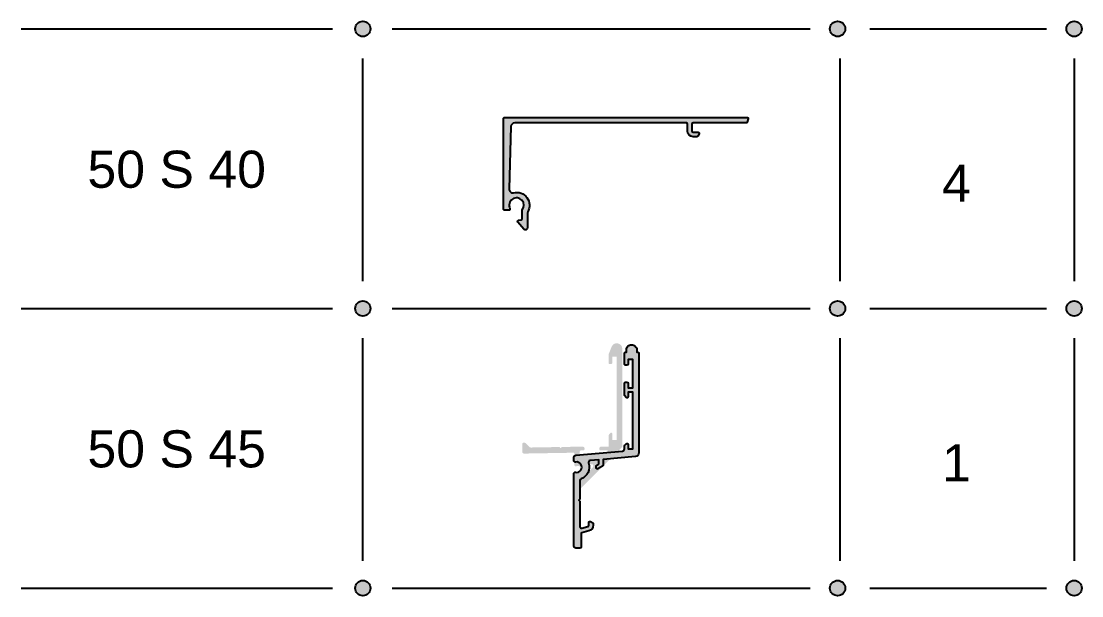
# Model space of a CAD drawing. Header units: millimetres. Extents: x 221 to 2771, y 196 to 840.
# Drawn here: x 713.1 to 770.3, y 691.2 to 722.2 of the extents above; entities that cross this region are included whole.
import ezdxf

# ---------------------------------------------------------------- set-up
doc = ezdxf.new("R2010")
doc.units = ezdxf.units.MM
doc.layers.add('1', color=7, linetype='Continuous')
doc.layers.add('Layer1', color=7, linetype='Continuous')
doc.styles.get("Standard").update_dxf_attribs({"font": 'arial.ttf'})

# ---------------------------------------------------------------- blocks, each defined once
blk = doc.blocks.new('YUVARLAK')
at = {"ltscale": 10, "true_color": 0xfed100}
blk.add_hatch(color=40, dxfattribs=at).paths.add_polyline_path([(383.2225274211363, 243.0043160470891, 1), (384.2537774211363, 243.0043160470891, 1)])
at = {"color": 40, "ltscale": 10, "true_color": 0xfed100}
blk.add_circle((383.7381524211363, 243.0043160470891), 0.515625, dxfattribs=at)
blk = doc.blocks.new('50 S 40')
at = {"ltscale": 10}
h = blk.add_hatch(color=253, dxfattribs=at)
h.dxf.hatch_style = 1
edge = h.paths.add_edge_path()
edge.add_line((855.4373691883729, 2199.218939132308), (855.4373691883729, 2133.818939132285))
edge.add_arc((855.7373691883904, 2133.818939132321), 0.3000000000175128, 180.0000000068444, 284.9999999915354)
edge.add_line((855.8150149018829, 2133.529161384406), (856.715014901848, 2133.770315657621))
edge.add_arc((856.6373691883728, 2134.060093405523), 0.3000000000001861, 284.9999999890162, 359.9999999957)
edge.add_line((856.9373691883729, 2134.0600934055), (856.9373691883729, 2148.41893913232))
edge.add_arc((857.2373691883613, 2148.41893913232), 0.2999999999883585, 90, 180, ccw=False)
edge.add_line((857.2373691883613, 2148.718939132308), (859.1373691883264, 2148.718939132308))
edge.add_arc((859.1373691883409, 2148.418939132276), 0.3000000000320142, 8.337678991665598e-09, 90.00000000277919, ccw=False)
edge.add_line((859.4373691883729, 2148.41893913232), (859.4373691883729, 2147.018939132297))
edge.add_arc((859.7373691883195, 2147.018939132296), 0.299999999946526, 179.999999999799, 300.0000000074198)
edge.add_line((859.8873691883264, 2146.759131511226), (860.4873691883613, 2147.105541672692))
edge.add_arc((860.3373691883871, 2147.365349293772), 0.2999999999392503, 300.0000000010033, 360.0000000093131)
edge.add_line((860.6373691883264, 2147.365349293821), (860.6373691883264, 2148.41893913232))
edge.add_arc((859.1373691883264, 2148.41893913232), 1.5, 0, 90)
edge.add_line((859.1373691883264, 2149.91893913232), (857.2373691883613, 2149.91893913232))
edge.add_arc((857.2373691883613, 2150.218939132308), 0.2999999999883585, 180, 270, ccw=False)
edge.add_line((856.9373691883729, 2150.218939132308), (856.9373691883729, 2196.518939132297))
edge.add_arc((857.9373691871572, 2196.51893913103), 0.9999999987842619, 91.69999997721351, 179.9999999274492, ccw=False)
edge.add_line((857.9077029435057, 2197.518498989946), (874.7199877036828, 2198.017475952936))
edge.add_arc((874.7496539478063, 2197.017916092777), 1.000000000041315, -12.826228966879512, 91.70000000213167, ccw=False)
edge.add_arc((879.1373691883806, 2196.018939132405), 3.499999999927658, 167.1737710303084, 299.7243291413461)
edge.add_arc((881.0215135561684, 2192.718939132363), 0.2999999999332894, 90.00000000329948, 119.7243291516682, ccw=False)
edge.add_line((881.0215135561511, 2193.018939132297), (885.13736918837, 2193.018939132238))
edge.add_arc((885.1373691883274, 2193.618939132236), 0.5999999999977172, 270.0000000040759, 409.9013457994703)
edge.add_line((885.5238325859018, 2194.077901050408), (883.6621818545455, 2195.645481797943))
edge.add_arc((883.4608988348377, 2195.406439132074), 0.3125000002050269, 49.90134579830397, 169.9999999968496)
edge.add_line((883.1531464118225, 2195.460704187648), (883.030800259562, 2194.766844678921))
edge.add_arc((882.7353579336632, 2194.818939132236), 0.2999999999978266, 270.0000000012082, 349.9999999970448, ccw=False)
edge.add_line((882.7353579336695, 2194.518939132238), (880.5691512944386, 2194.518939132297))
edge.add_arc((880.5691512944268, 2194.218939132246), 0.3000000000506968, 89.999999997741, 128.4999504035373)
edge.add_arc((879.1373691883545, 2196.018939132364), 1.999999999882692, 64.22853825823739, 308.4999504022758, ccw=False)
edge.add_arc((880.1373691883434, 2198.090170649992), 0.3000000000294564, 244.2285382617572, 359.9999999911931)
edge.add_line((880.4373691883729, 2198.090170649946), (880.4373691883729, 2199.218939132308))
edge.add_arc((880.13736918837, 2199.218939132294), 0.3000000000029104, 2.7792164e-09, 90.00000000833764)
edge.add_line((880.1373691883264, 2199.518939132297), (855.7373691883613, 2199.518939132297))
edge.add_arc((855.7373691883322, 2199.218939132337), 0.2999999999592545, 89.99999999444154, 180.0000000055584)
at = {"color": 252, "ltscale": 10}
blk.add_lwpolyline([(855.4373691883729, 2199.218939132308), (855.4373691883729, 2133.818939132285, 0.4931454259482619), (855.8150149018829, 2133.529161384406), (856.715014901848, 2133.770315657621, 0.3394542588958997), (856.9373691883729, 2134.0600934055), (856.9373691883729, 2148.41893913232, -0.414213562373095), (857.2373691883613, 2148.718939132308), (859.1373691883264, 2148.718939132308, -0.4142135623446807), (859.4373691883729, 2148.41893913232), (859.4373691883729, 2147.018939132297, 0.5773502692339616), (859.8873691883264, 2146.759131511226), (860.4873691883613, 2147.105541672692, 0.2679491924699839), (860.6373691883264, 2147.365349293821), (860.6373691883264, 2148.41893913232, 0.414213562373095), (859.1373691883264, 2149.91893913232), (857.2373691883613, 2149.91893913232, -0.414213562373095), (856.9373691883729, 2150.218939132308), (856.9373691883729, 2196.518939132297, -0.4055497060967695), (857.9077029435057, 2197.518498989946), (874.7199877036828, 2198.017475952936, -0.4905780922471081), (875.7247017791005, 2196.795921212721, 0.6528283060769058), (880.8727653165906, 2192.979465448083, -0.1304290016458292), (881.0215135561511, 2193.018939132297), (885.13736918837, 2193.018939132238, 0.6995662207227787), (885.5238325859018, 2194.077901050408), (883.6621818545455, 2195.645481797943, 0.5779243587632773), (883.1531464118225, 2195.460704187648), (883.030800259562, 2194.766844678921, -0.3639702342456297), (882.7353579336695, 2194.518939132238), (880.5691512944386, 2194.518939132297, 0.1695859649498563), (880.3823971066367, 2194.453721741, -1.809097079312455), (880.0069344057329, 2197.820010017214, 0.553006190856318), (880.4373691883729, 2198.090170649946), (880.4373691883729, 2199.218939132308, 0.4142135624015094), (880.1373691883264, 2199.518939132297), (855.7373691883613, 2199.518939132297, 0.414213562429924)], format="xyb", close=True, dxfattribs=at)
blk = doc.blocks.new('50 S 45 Kapak')
at = {"ltscale": 10}
h = blk.add_hatch(color=252, dxfattribs=at)
h.dxf.hatch_style = 1
edge = h.paths.add_edge_path()
edge.add_arc((57.91600775780253, 16.31712139710833), 0.5000000000000442, 315.0000000000022, 450.0000000000016)
edge.add_line((57.91600775780252, 16.81712139710837), (56.5087941954297, 16.81712139710837))
edge.add_arc((56.5087941954296, 16.31712139710833), 0.5000000000000426, 89.9999999999886, 134.9999999999885)
edge.add_line((56.15524080483637, 16.67067478770171), (55.57788889561188, 16.09332287847722))
edge.add_arc((55.36575686124946, 16.3054549128324), 0.3000000000040138, 239.83104822784298, 315.0000000009768, ccw=False)
edge.add_arc((54.20988834763807, 14.31699621844663), 2.000000000003938, 59.83104822655319, 105.1216653145905)
edge.add_arc((53.6098883476481, 16.53735654957087), 0.2999999999999954, 180.0000000000054, 285.12166531484513, ccw=False)
edge.add_line((53.30988834764811, 16.53735654957084), (53.30988834764811, 19.61188487762977))
edge.add_arc((53.00988834764818, 19.61188487762952), 0.2999999999999332, 4.74963e-11, 91.0000000000234)
edge.add_line((53.00465262571687, 19.91183918617637), (39.71861455086663, 19.67993052894165))
edge.add_arc((39.70988834764798, 20.17985437651962), 0.4999999999997759, 179.9999999999996, 271.0000000000022, ccw=False)
edge.add_line((39.2098883476482, 20.17985437651962), (39.2098883476482, 22.18015903260741))
edge.add_arc((39.70988834764825, 22.18015903260743), 0.5000000000000426, 45.00000000000199, 180.000000000002, ccw=False)
edge.add_line((40.06344173824154, 22.53371242320075), (41.13948446028998, 21.45766970115231))
edge.add_arc((41.49303785088345, 21.81122309174549), 0.5000000000000768, 224.9999999999761, 270.9999999999592)
edge.add_line((41.50176405410174, 21.31129924416721), (49.30441279206583, 21.44749498450049))
edge.add_line((49.30441279206583, 21.44749498450049), (49.6096028225444, 21.15277639788449))
edge.add_line((49.6096028225444, 21.15277639788449), (49.9043214091604, 21.45796642836351))
edge.add_line((49.9043214091604, 21.45796642836351), (53.28458176020276, 21.5169690922646))
edge.add_arc((53.30203416663929, 20.51712139710819), 1, 89.99999999995521, 90.99999999995703, ccw=False)
edge.add_line((53.30203416664007, 21.51712139710819), (55.6366832668913, 21.51712139710819))
edge.add_arc((55.63668326689159, 21.21712139710852), 0.2999999999996703, 30.000000000043826, 90.00000000005548, ccw=False)
edge.add_line((55.89649088802652, 21.36712139710855), (55.96969596878388, 21.24032647786428))
edge.add_arc((55.70988834764887, 21.0903264778647), 0.2999999999995133, -1.0118128557223827e-11, 29.999999999961688, ccw=False)
edge.add_line((56.00988834764838, 21.09032647786464), (56.00988834764838, 20.81712139710837))
edge.add_arc((55.70988834764843, 20.81712139710815), 0.2999999999999545, -89.99999999995657, 4.3428372009657323e-11, ccw=False)
edge.add_line((55.70988834764866, 20.51712139710819), (55.00988834764838, 20.51712139710819))
edge.add_arc((55.00988834764827, 20.21712139710812), 0.3000000000000682, 89.99999999997831, 179.9999999999349)
edge.add_line((54.7098883476482, 20.21712139710846), (54.7098883476482, 18.81712139710837))
edge.add_arc((55.0098883476485, 18.81712139710849), 0.3000000000002956, 180.0000000000217, 269.9999999999783)
edge.add_line((55.00988834764838, 18.51712139710819), (60.70585047027716, 18.51712139710819))
edge.add_arc((60.70585047027728, 18.81712139710784), 0.2999999999996454, 269.9999999999756, 314.9999999999937)
edge.add_line((60.91798250463297, 18.6049893627521), (62.31798250463352, 20.00498936275265))
edge.add_arc((62.10585047027744, 20.21712139710832), 0.2999999999998763, 315.0000000000551, 450.0000000000366)
edge.add_line((62.10585047027725, 20.51712139710819), (60.30988834764857, 20.51712139710819))
edge.add_arc((60.30988834764868, 20.81712139710849), 0.3000000000002956, 180.0000000000217, 269.9999999999783, ccw=False)
edge.add_line((60.00988834764838, 20.81712139710837), (60.00988834764838, 21.09032647786555))
edge.add_arc((60.30988834764857, 21.09032647786509), 0.3000000000001819, 149.9999999998988, 179.9999999999125, ccw=False)
edge.add_line((60.05008072651334, 21.24032647786564), (60.1232858072698, 21.3671213971081))
edge.add_arc((60.38309342840512, 21.21712139710829), 0.299999999999896, 90.00000000001899, 150.0000000000312, ccw=False)
edge.add_line((60.38309342840502, 21.51712139710819), (62.50988834764838, 21.51712139710819))
edge.add_line((62.50988834764838, 21.51712139710819), (62.50988834764838, 24.32694859874366))
edge.add_arc((63.50988834764858, 24.32694859874382), 1.000000000000199, 135.0000000000144, 180.000000000009, ccw=False)
edge.add_line((62.80278156646172, 25.03405537993033), (62.99775631329238, 25.229030126761))
edge.add_arc((63.20988834764848, 25.01689809240529), 0.299999999999909, -2.1714186004828662e-11, 135.0000000000528, ccw=False)
edge.add_line((63.50988834764838, 25.01689809240518), (63.50988834764838, 23.31689809240536))
edge.add_line((63.50988834764838, 23.31689809240536), (64.7098883476482, 23.31689809240536))
edge.add_line((64.7098883476482, 23.31689809240536), (64.7098883476482, 45.81689809240536))
edge.add_line((64.7098883476482, 45.81689809240536), (63.50988834764838, 45.81689809240536))
edge.add_line((63.50988834764838, 45.81689809240536), (63.50988834764838, 44.11689809240509))
edge.add_arc((63.20988834764866, 44.11689809240509), 0.2999999999997272, 270, 360, ccw=False)
edge.add_line((63.20988834764866, 43.81689809240536), (62.80988834764857, 43.81689809240536))
edge.add_arc((62.80988834764834, 44.11689809240531), 0.2999999999999545, 180.0000000000434, 270.0000000000434, ccw=False)
edge.add_line((62.50988834764838, 44.11689809240509), (62.50988834764838, 46.39130519636158))
edge.add_arc((62.80988834764744, 46.39130519636166), 0.2999999999990592, 158.2650815090153, 180.0000000000149, ccw=False)
edge.add_line((62.53121622978041, 46.50239907883472), (63.31652775830879, 48.47230436946595))
edge.add_arc((64.70988834764826, 47.91683495709887), 1.499999999999951, 2.2737367544323206e-13, 158.2650815090137, ccw=False)
edge.add_line((66.2098883476482, 47.91683495709888), (66.2098883476482, 21.61699621844557))
edge.add_arc((65.90988834764758, 21.61699621844539), 0.3000000000006224, -44.999999999915985, 3.461764208623208e-11, ccw=False)
edge.add_line((66.1220203820043, 21.4048641840893), (53.82202038200411, 9.10486418408923))
edge.add_arc((53.60988834764814, 9.316996218445242), 0.3000000000000358, 179.9999999999936, 314.999999999994, ccw=False)
edge.add_line((53.30988834764811, 9.316996218445276), (53.30988834764811, 12.41717985896785))
edge.add_arc((53.60988834764832, 12.4171798589678), 0.3000000000002032, 19.487820846235024, 179.9999999999902, ccw=False)
edge.add_arc((54.17551580318567, 12.61734374567699), 0.2999999999999556, 199.487820846248, 268.8414494471036)
edge.add_arc((54.20988834765344, 14.31699621844919), 2.000000000004031, 268.8414494469445, 344.0182610251093)
edge.add_arc((56.4209921904767, 13.68373497988409), 0.2999999999996241, 134.9999999998194, 164.0182610251379, ccw=False)
edge.add_line((56.20886015612167, 13.89586701424046), (58.26956114839585, 15.95656800651498))
h = blk.add_hatch(color=253, dxfattribs=at)
h.dxf.hatch_style = 1
edge = h.paths.add_edge_path()
edge.add_arc((57.91600775780253, 16.31712139710833), 0.5000000000000442, 315.0000000000022, 450.0000000000016)
edge.add_line((57.91600775780252, 16.81712139710837), (56.5087941954297, 16.81712139710837))
edge.add_arc((56.5087941954296, 16.31712139710833), 0.5000000000000426, 89.9999999999886, 134.9999999999885)
edge.add_line((56.15524080483637, 16.67067478770171), (55.57788889561188, 16.09332287847722))
edge.add_arc((55.36575686124946, 16.3054549128324), 0.3000000000040138, 239.83104822784298, 315.0000000009768, ccw=False)
edge.add_arc((54.20988834763807, 14.31699621844663), 2.000000000003938, 59.83104822655319, 105.1216653145905)
edge.add_arc((53.6098883476481, 16.53735654957087), 0.2999999999999954, 180.0000000000054, 285.12166531484513, ccw=False)
edge.add_line((53.30988834764811, 16.53735654957084), (53.30988834764811, 19.61188487762977))
edge.add_arc((53.00988834764818, 19.61188487762952), 0.2999999999999332, 4.74963e-11, 91.0000000000234)
edge.add_line((53.00465262571687, 19.91183918617637), (39.71861455086663, 19.67993052894165))
edge.add_arc((39.70988834764798, 20.17985437651962), 0.4999999999997759, 179.9999999999996, 271.0000000000022, ccw=False)
edge.add_line((39.2098883476482, 20.17985437651962), (39.2098883476482, 22.18015903260741))
edge.add_arc((39.70988834764825, 22.18015903260743), 0.5000000000000426, 45.00000000000199, 180.000000000002, ccw=False)
edge.add_line((40.06344173824154, 22.53371242320075), (41.13948446028998, 21.45766970115231))
edge.add_arc((41.49303785088345, 21.81122309174549), 0.5000000000000768, 224.9999999999761, 270.9999999999592)
edge.add_line((41.50176405410174, 21.31129924416721), (49.30441279206583, 21.44749498450049))
edge.add_line((49.30441279206583, 21.44749498450049), (49.6096028225444, 21.15277639788449))
edge.add_line((49.6096028225444, 21.15277639788449), (49.9043214091604, 21.45796642836351))
edge.add_line((49.9043214091604, 21.45796642836351), (53.28458176020276, 21.5169690922646))
edge.add_arc((53.30203416663929, 20.51712139710819), 1, 89.99999999995521, 90.99999999995703, ccw=False)
edge.add_line((53.30203416664007, 21.51712139710819), (55.6366832668913, 21.51712139710819))
edge.add_arc((55.63668326689159, 21.21712139710852), 0.2999999999996703, 30.000000000043826, 90.00000000005548, ccw=False)
edge.add_line((55.89649088802652, 21.36712139710855), (55.96969596878388, 21.24032647786428))
edge.add_arc((55.70988834764887, 21.0903264778647), 0.2999999999995133, -1.0118128557223827e-11, 29.999999999961688, ccw=False)
edge.add_line((56.00988834764838, 21.09032647786464), (56.00988834764838, 20.81712139710837))
edge.add_arc((55.70988834764843, 20.81712139710815), 0.2999999999999545, -89.99999999995657, 4.3428372009657323e-11, ccw=False)
edge.add_line((55.70988834764866, 20.51712139710819), (55.00988834764838, 20.51712139710819))
edge.add_arc((55.00988834764827, 20.21712139710812), 0.3000000000000682, 89.99999999997831, 179.9999999999349)
edge.add_line((54.7098883476482, 20.21712139710846), (54.7098883476482, 18.81712139710837))
edge.add_arc((55.0098883476485, 18.81712139710849), 0.3000000000002956, 180.0000000000217, 269.9999999999783)
edge.add_line((55.00988834764838, 18.51712139710819), (60.70585047027716, 18.51712139710819))
edge.add_arc((60.70585047027728, 18.81712139710784), 0.2999999999996454, 269.9999999999756, 314.9999999999937)
edge.add_line((60.91798250463297, 18.6049893627521), (62.31798250463352, 20.00498936275265))
edge.add_arc((62.10585047027744, 20.21712139710832), 0.2999999999998763, 315.0000000000551, 450.0000000000366)
edge.add_line((62.10585047027725, 20.51712139710819), (60.30988834764857, 20.51712139710819))
edge.add_arc((60.30988834764868, 20.81712139710849), 0.3000000000002956, 180.0000000000217, 269.9999999999783, ccw=False)
edge.add_line((60.00988834764838, 20.81712139710837), (60.00988834764838, 21.09032647786555))
edge.add_arc((60.30988834764857, 21.09032647786509), 0.3000000000001819, 149.9999999998988, 179.9999999999125, ccw=False)
edge.add_line((60.05008072651334, 21.24032647786564), (60.1232858072698, 21.3671213971081))
edge.add_arc((60.38309342840512, 21.21712139710829), 0.299999999999896, 90.00000000001899, 150.0000000000312, ccw=False)
edge.add_line((60.38309342840502, 21.51712139710819), (62.50988834764838, 21.51712139710819))
edge.add_line((62.50988834764838, 21.51712139710819), (62.50988834764838, 24.32694859874366))
edge.add_arc((63.50988834764858, 24.32694859874382), 1.000000000000199, 135.0000000000144, 180.000000000009, ccw=False)
edge.add_line((62.80278156646172, 25.03405537993033), (62.99775631329238, 25.229030126761))
edge.add_arc((63.20988834764848, 25.01689809240529), 0.299999999999909, -2.1714186004828662e-11, 135.0000000000528, ccw=False)
edge.add_line((63.50988834764838, 25.01689809240518), (63.50988834764838, 23.31689809240536))
edge.add_line((63.50988834764838, 23.31689809240536), (64.7098883476482, 23.31689809240536))
edge.add_line((64.7098883476482, 23.31689809240536), (64.7098883476482, 45.81689809240536))
edge.add_line((64.7098883476482, 45.81689809240536), (63.50988834764838, 45.81689809240536))
edge.add_line((63.50988834764838, 45.81689809240536), (63.50988834764838, 44.11689809240509))
edge.add_arc((63.20988834764866, 44.11689809240509), 0.2999999999997272, 270, 360, ccw=False)
edge.add_line((63.20988834764866, 43.81689809240536), (62.80988834764857, 43.81689809240536))
edge.add_arc((62.80988834764834, 44.11689809240531), 0.2999999999999545, 180.0000000000434, 270.0000000000434, ccw=False)
edge.add_line((62.50988834764838, 44.11689809240509), (62.50988834764838, 46.39130519636158))
edge.add_arc((62.80988834764744, 46.39130519636166), 0.2999999999990592, 158.2650815090153, 180.0000000000149, ccw=False)
edge.add_line((62.53121622978041, 46.50239907883472), (63.31652775830879, 48.47230436946595))
edge.add_arc((64.70988834764826, 47.91683495709887), 1.499999999999951, 2.2737367544323206e-13, 158.2650815090137, ccw=False)
edge.add_line((66.2098883476482, 47.91683495709888), (66.2098883476482, 21.61699621844557))
edge.add_arc((65.90988834764758, 21.61699621844539), 0.3000000000006224, -44.999999999915985, 3.461764208623208e-11, ccw=False)
edge.add_line((66.1220203820043, 21.4048641840893), (53.82202038200411, 9.10486418408923))
edge.add_arc((53.60988834764814, 9.316996218445242), 0.3000000000000358, 179.9999999999936, 314.999999999994, ccw=False)
edge.add_line((53.30988834764811, 9.316996218445276), (53.30988834764811, 12.41717985896785))
edge.add_arc((53.60988834764832, 12.4171798589678), 0.3000000000002032, 19.487820846235024, 179.9999999999902, ccw=False)
edge.add_arc((54.17551580318567, 12.61734374567699), 0.2999999999999556, 199.487820846248, 268.8414494471036)
edge.add_arc((54.20988834765344, 14.31699621844919), 2.000000000004031, 268.8414494469445, 344.0182610251093)
edge.add_arc((56.4209921904767, 13.68373497988409), 0.2999999999996241, 134.9999999998194, 164.0182610251379, ccw=False)
edge.add_line((56.20886015612167, 13.89586701424046), (58.26956114839585, 15.95656800651498))
at = {"layer": '1'}
h = blk.add_hatch(color=253, dxfattribs=at)
h.dxf.hatch_style = 1
edge = h.paths.add_edge_path()
edge.add_line((53.63303917019448, 19.22561969443348), (66.30346621905164, 20.33413842324137))
edge.add_arc((66.25988834767743, 20.8322357722869), 0.4999999999996959, 275.0000000000463, 359.9999999999774)
edge.add_line((66.75988834767713, 20.83223577228671), (66.75988834767895, 21.42717190347082))
edge.add_arc((67.75988834758436, 21.42717190347159), 0.9999999999054168, 135.0000000001232, 180.0000000000437, ccw=False)
edge.add_line((67.05278156646318, 22.13427868458973), (67.2477563133175, 22.32925343144473))
edge.add_arc((67.45988834767614, 22.11712139708745), 0.3000000000028177, 1.750777300912887e-11, 135.0000000001844, ccw=False)
edge.add_line((67.75988834767895, 22.11712139708754), (67.75988834767713, 20.91712139709023))
edge.add_line((67.75988834767713, 20.91712139709023), (69.05988834767822, 20.91712139709023))
edge.add_line((69.05988834767822, 20.91712139709023), (69.05988834767277, 36.21712139709086))
edge.add_line((69.05988834767277, 36.21712139709086), (67.75988834766804, 36.21712139708995))
edge.add_line((67.75988834766804, 36.21712139708995), (67.75988834766986, 35.01712139710492))
edge.add_arc((67.45988834765528, 35.01712139710496), 0.3000000000145711, 225.0000000000762, 359.9999999999914, ccw=False)
edge.add_line((67.2477563132893, 34.80498936273841), (66.84775631332968, 35.20498936269689))
edge.add_arc((67.059888347718, 35.41712139709116), 0.3000000000499614, 179.9999999999609, 225.0000000008035, ccw=False)
edge.add_line((66.75988834766804, 35.41712139709136), (66.75988834766804, 36.21712139709086))
edge.add_line((66.75988834766804, 36.21712139709086), (66.75988834766986, 38.61712139709414))
edge.add_arc((67.05988834766507, 38.61712139709548), 0.2999999999952029, 89.99999999887541, 180.0000000002561, ccw=False)
edge.add_line((67.05988834767095, 38.91712139709068), (67.45988834766058, 38.91712139709068))
edge.add_arc((67.45988834765954, 38.61712139707855), 0.3000000000121329, 2.4215296434704214e-11, 89.99999999980201, ccw=False)
edge.add_line((67.75988834767168, 38.61712139707868), (67.75988834767168, 37.41712139709068))
edge.add_line((67.75988834767168, 37.41712139709068), (69.05988834767095, 37.41712139709068))
edge.add_line((69.05988834767095, 37.41712139709068), (69.05988834767277, 45.01712139709105))
edge.add_line((69.05988834767277, 45.01712139709105), (67.75988834766804, 45.01712139709105))
edge.add_line((67.75988834766804, 45.01712139709105), (67.75988834766804, 43.81712139709668))
edge.add_arc((67.45988834766231, 43.81712139709678), 0.3000000000057296, 270.00000000019105, 359.9999999999827, ccw=False)
edge.add_line((67.45988834766331, 43.51712139709105), (67.05988834766003, 43.51712139709105))
edge.add_arc((67.05988834765837, 43.81712139707592), 0.2999999999848765, 179.9999999997692, 270.0000000003176, ccw=False)
edge.add_line((66.7598883476735, 43.81712139707713), (66.7598883476735, 46.71712139709859))
edge.add_arc((67.05988834766525, 46.71712139709929), 0.2999999999917538, 89.99999999995367, 180.0000000001332, ccw=False)
edge.add_line((67.05988834766549, 47.01712139709105), (67.30988834766913, 47.01712139709105))
edge.add_line((67.30988834766913, 47.01712139709105), (67.30988834766913, 47.61712139710073))
edge.add_arc((68.7098883476582, 47.61712139710198), 1.39999999998907, 89.99999999956748, 180.0000000000509, ccw=False)
edge.add_arc((68.70988834766757, 47.61712139709022), 1.400000000000828, -9.07789399207104e-11, 89.99999999995129, ccw=False)
edge.add_line((70.1098883476684, 47.617121397088), (70.10988834766658, 47.01712139709105))
edge.add_line((70.10988834766658, 47.01712139709105), (70.35988834766658, 47.01712139709105))
edge.add_arc((70.3598883476656, 46.71712139708534), 0.3000000000057048, 3.5998937164549716e-10, 89.99999999981372, ccw=False)
edge.add_line((70.65988834767131, 46.71712139708723), (70.65988834767859, 19.87492243134545))
edge.add_arc((69.65988834767944, 19.87492243134471), 0.9999999999991452, -84.99999999996658, 4.25757207267452e-11, ccw=False)
edge.add_line((69.74704409042761, 18.87872773325387), (61.07661704156862, 18.12016365855004))
edge.add_line((61.07661704156862, 18.12016365855004), (61.07661704157226, 16.68569234375161))
edge.add_arc((60.57661704154702, 16.68569234375203), 0.5000000000252471, 299.99999999974483, 359.9999999999518, ccw=False)
edge.add_line((60.82661704155771, 16.25267964183683), (59.6266170415679, 15.55985931881594))
edge.add_arc((59.47661704156965, 15.81966693995096), 0.2999999999988485, 180.000000000308, 299.99999999973903, ccw=False)
edge.add_line((59.17661704157081, 15.81966693994934), (59.17661704156717, 16.28154715527569))
edge.add_arc((59.4766170416106, 16.28154715527862), 0.3000000000434224, 119.99999999885111, 180.0000000005605, ccw=False)
edge.add_line((59.32661704159409, 16.54135477645457), (59.72661704160282, 16.77229488413093))
edge.add_arc((59.57661704160109, 17.03210250527314), 0.3000000000068269, 299.9999999996296, 360.0000000002283)
edge.add_line((59.87661704160791, 17.03210250527434), (59.87661704160791, 18.01517726232294))
edge.add_line((59.87661704160791, 18.01517726232294), (57.51319398028909, 17.80840453734083))
edge.add_arc((57.55677185165714, 17.31030718825876), 0.500000000035562, 94.99999999897842, 199.3297103758578)
edge.add_arc((53.87661704153998, 16.01939256125846), 3.400000000045431, -68.9627787438115, 19.329710378804123, ccw=False)
edge.add_arc((55.27661704157345, 12.37933761657802), 0.5000000000040896, 111.0372212569313, 180.0000000000248)
edge.add_line((54.77661704156935, 12.3793376165778), (54.77661704156935, 7.417121397118422))
edge.add_line((54.77661704156935, 7.417121397118422), (54.47661704157008, 7.11712139711733))
edge.add_line((54.47661704157008, 7.11712139711733), (54.77661704156935, 6.817121397118058))
edge.add_line((54.77661704156935, 6.817121397118058), (54.77661704156935, -0.03287860288685351))
edge.add_arc((55.17661704156433, -0.0328786028885621), 0.3999999999949801, 179.9999999997553, 285.0000000000684)
edge.add_line((55.2801446596045, -0.4192489333992171), (56.88014465961214, 0.009469774492686212))
edge.add_arc((56.77661704156841, 0.3958401050100703), 0.4000000000024035, 285.0000000003126, 359.9999999999322)
edge.add_line((57.17661704157081, 0.3958401050095972), (57.17661704157081, 1.095840105007369))
edge.add_arc((57.47661704157283, 1.095840105007644), 0.3000000000020215, 59.99999999970589, 180.0000000000526, ccw=False)
edge.add_line((57.62661704157517, 1.355647726143957), (58.22661704155189, 1.009237564640785))
edge.add_arc((58.0766170415062, 0.7494299434563862), 0.3000000000653408, 2.9647821975231636e-09, 59.999999997127475, ccw=False)
edge.add_line((58.37661704157154, 0.7494299434719096), (58.37661704157154, 0.3958401050239218))
edge.add_arc((56.77661704154688, 0.395840105024883), 1.600000000024654, 285.0000000001864, 359.9999999999656, ccw=False)
edge.add_line((57.19072751372232, -1.149641217060093), (55.2989713280499, -1.656535759286385))
edge.add_arc((55.37661704157129, -1.94631350717461), 0.2999999999990292, 104.9999999981978, 180.0000000005479)
edge.add_line((55.07661704157226, -1.946313507177479), (55.07661704157226, -5.482878602874848))
edge.add_arc((54.77661704156346, -5.482878602874411), 0.3000000000088042, 270.0000000004308, 359.99999999991655, ccw=False)
edge.add_line((54.77661704156571, -5.782878602883216), (53.67661704156899, -5.782878602883216))
edge.add_arc((53.67661704156745, -5.282878602886576), 0.4999999999966387, 179.9999999999275, 270.0000000001767, ccw=False)
edge.add_line((53.17661704157081, -5.282878602885944), (53.17661704157081, 14.3671213971196))
edge.add_arc((53.4766170415684, 14.3671213971199), 0.2999999999975895, 76.39103936985981, 180.0000000000568, ccw=False)
edge.add_arc((53.87661704156753, 16.01939256139367), 1.400000000087671, 256.3910393699606, 461.7381678553535)
edge.add_arc((53.476617041571, 17.66712139711758), 0.3000000000001868, 180.0000000000126, 292.5784897801793, ccw=False)
edge.add_line((53.17661704157081, 17.66712139711751), (53.17661704157081, 18.72752234538609))
edge.add_arc((53.67661704156807, 18.72752234539033), 0.4999999999972679, 95.00000000000063, 180.0000000004852, ccw=False)
at = {"color": 253}
blk.add_lwpolyline([(53.63303917019448, 19.22561969443348), (66.30346621905164, 20.33413842324137, 0.3888787318526438), (66.75988834767713, 20.83223577228671), (66.75988834767895, 21.42717190347082, -0.1989123673792975), (67.05278156646318, 22.13427868458973), (67.2477563133175, 22.32925343144473, -0.6681786379203519), (67.75988834767895, 22.11712139708754), (67.75988834767713, 20.91712139709023), (69.05988834767822, 20.91712139709023), (69.05988834767277, 36.21712139709086), (67.75988834766804, 36.21712139709086), (67.75988834766986, 35.01712139710492, -0.6681786379187638), (67.2477563132893, 34.80498936273841), (66.84775631332968, 35.20498936269689, -0.1989123673834799), (66.75988834766804, 35.41712139709136), (66.75988834766804, 36.21712139709086), (66.75988834766986, 38.61712139709414, -0.4142135623801532), (67.05988834767095, 38.91712139709068), (67.45988834766058, 38.91712139709068, -0.4142135623719581), (67.75988834767168, 38.61712139707868), (67.75988834767168, 37.41712139709068), (69.05988834767095, 37.41712139709068), (69.05988834767277, 45.01712139709105), (67.75988834766804, 45.01712139709105), (67.75988834766804, 43.81712139709668, -0.4142135623720299), (67.45988834766331, 43.51712139709105), (67.05988834766003, 43.51712139709105, -0.4142135623758982), (66.7598883476735, 43.81712139707713), (66.7598883476735, 46.71712139709859, -0.414213562374013), (67.05988834766549, 47.01712139709105), (67.30988834766913, 47.01712139709105), (67.30988834766913, 47.61712139710073, -0.4142135623755657), (68.70988834766877, 49.01712139709105, -0.4142135623733099), (70.1098883476684, 47.617121397088), (70.10988834766658, 47.01712139709105), (70.35988834766658, 47.01712139709105, -0.4142135623703024), (70.65988834767131, 46.71712139708723), (70.65988834767859, 19.87492243134545, -0.3888787318530356), (69.74704409042761, 18.87872773325387), (61.07661704156862, 18.12016365855004), (61.07661704157226, 16.68569234375161, -0.2679491924320906), (60.82661704155771, 16.25267964183683), (59.6266170415679, 15.55985931881594, -0.5773502691863156), (59.17661704157081, 15.81966693994934), (59.17661704156717, 16.28154715527569, -0.2679491924391172), (59.32661704159409, 16.54135477645457), (59.72661704160282, 16.77229488413093, 0.2679491924339227), (59.87661704160791, 17.03210250527434), (59.87661704160791, 18.01517726232294), (57.51319398028909, 17.80840453734083, 0.4895146995850385), (57.08495713238017, 17.14480531301513, -0.4055115443791347), (55.09712986207751, 12.84601132743035, 0.3103301954053055), (54.77661704156935, 12.3793376165778), (54.77661704156935, 7.417121397118422), (54.47661704157008, 7.11712139711733), (54.77661704156935, 6.817121397118058), (54.77661704156935, -0.0328786028868535, 0.4931454260330026), (55.2801446596045, -0.4192489333992171), (56.88014465961214, 0.0094697744926862, 0.339454258861525), (57.17661704157081, 0.3958401050095972), (57.17661704157081, 1.095840105007369, -0.5773502691916425), (57.62661704157517, 1.355647726143957), (58.22661704155189, 1.009237564640785, -0.2679491924038243), (58.37661704157154, 0.7494299434719096), (58.37661704157154, 0.3958401050239218, -0.3394542588623014), (57.19072751372232, -1.149641217060093), (55.2989713280499, -1.656535759286385, 0.3394542588748119), (55.07661704157226, -1.946313507177479), (55.07661704157226, -5.482878602874848, -0.4142135623704661), (54.77661704156571, -5.782878602883216), (53.67661704156899, -5.782878602883216, -0.4142135623743693), (53.17661704157081, -5.282878602885944), (53.17661704157081, 14.3671213971196, -0.4856222280881009), (53.54720527685868, 14.65869866138644, 1.249847519081763), (53.59180165162115, 17.39011506937811, -0.5349515390694431), (53.17661704157081, 17.66712139711751), (53.17661704157081, 18.72752234538609, -0.3888787318554236)], format="xyb", close=True, dxfattribs=at)

msp = doc.modelspace()

# ---------------------------------------------------------------- linework, layer by layer
at = {"layer": '1', "color": 7}
for p, q in [((713.0518483344048, 721.8085788583089), (729.8518483344051, 721.8085788583089)), ((733.0664754011049, 721.8085788583089), (755.6091255439841, 721.8085788583089)), ((758.823752610684, 721.8085788583089), (768.3664027535641, 721.8085788583089)), ((758.823752610684, 721.8085788583089), (768.3664027535641, 721.8085788583089)), ((731.4664754011036, 720.2085788583099), (731.4664754011036, 708.2085788583099)), ((757.2076074798714, 720.2085788583099), (757.2076074798714, 708.2085788583099)), ((769.8496384205619, 720.2085788583099), (769.8496384205619, 708.2085788583099)), ((713.0518483344048, 706.7331696620868), (729.8518483344051, 706.7331696620868)), ((733.0664754011049, 706.7331696620868), (755.6091255439841, 706.7331696620868)), ((758.823752610684, 706.7331696620868), (768.3664027535641, 706.7331696620868)), ((731.4664754011036, 705.1331696620869), (731.4664754011036, 693.1331696620869)), ((757.2076074798714, 705.1331696620869), (757.2076074798714, 693.1331696620869)), ((769.8496384205619, 705.1331696620869), (769.8496384205619, 693.1331696620869)), ((713.0518483344048, 691.6577604658642), (729.8518483344051, 691.6577604658642)), ((733.0664754011049, 691.6577604658642), (755.6091255439841, 691.6577604658642)), ((758.823752610684, 691.6577604658642), (768.3664027535641, 691.6577604658642))]:
    msp.add_line(p, q, dxfattribs=at)

# ---------------------------------------------------------------- block references
at = {"xscale": 0.2, "yscale": 0.2, "zscale": 0.2}
msp.add_blockref('50 S 45 Kapak', (732.2351605976662, 694.9755524147249), dxfattribs=at)
at = {"layer": '1', "color": 7, "xscale": 0.8, "yscale": 0.8, "zscale": 0.8}
for p in [(424.4891990030379, 527.4051260206379), (450.101839274074, 527.4051260206379), (462.859116483654, 527.4051260206379), (424.4891990030379, 512.3297168244139), (450.101839274074, 512.3297168244139), (462.859116483654, 512.3297168244139), (424.4891990030379, 497.254307628192), (450.101839274074, 497.254307628192), (462.859116483654, 497.254307628192)]:
    msp.add_blockref('YUVARLAK', p, dxfattribs=at)
at = {"layer": 'Layer1', "xscale": -0.2, "yscale": 0.2, "zscale": 0.2, "rotation": 89.99999999999972}
msp.add_blockref('50 S 40', (1178.974201727756, 888.1215408424), dxfattribs=at)

# ---------------------------------------------------------------- texts
at = {"color": 7, "char_height": 2, "width": 18.416684813134, "attachment_point": 1}
for s, insert in [('{50 S 40}', (716.6231444927844, 715.241409718541)), ('{4}', (762.7225957991611, 714.4903723636507)), ('{50 S 45}', (716.6231444927844, 700.166000522318)), ('{1}', (762.7225957991611, 699.4149631674281))]:
    msp.add_mtext(s, dxfattribs=dict(at, insert=insert))

doc.saveas('drawing.dxf')
